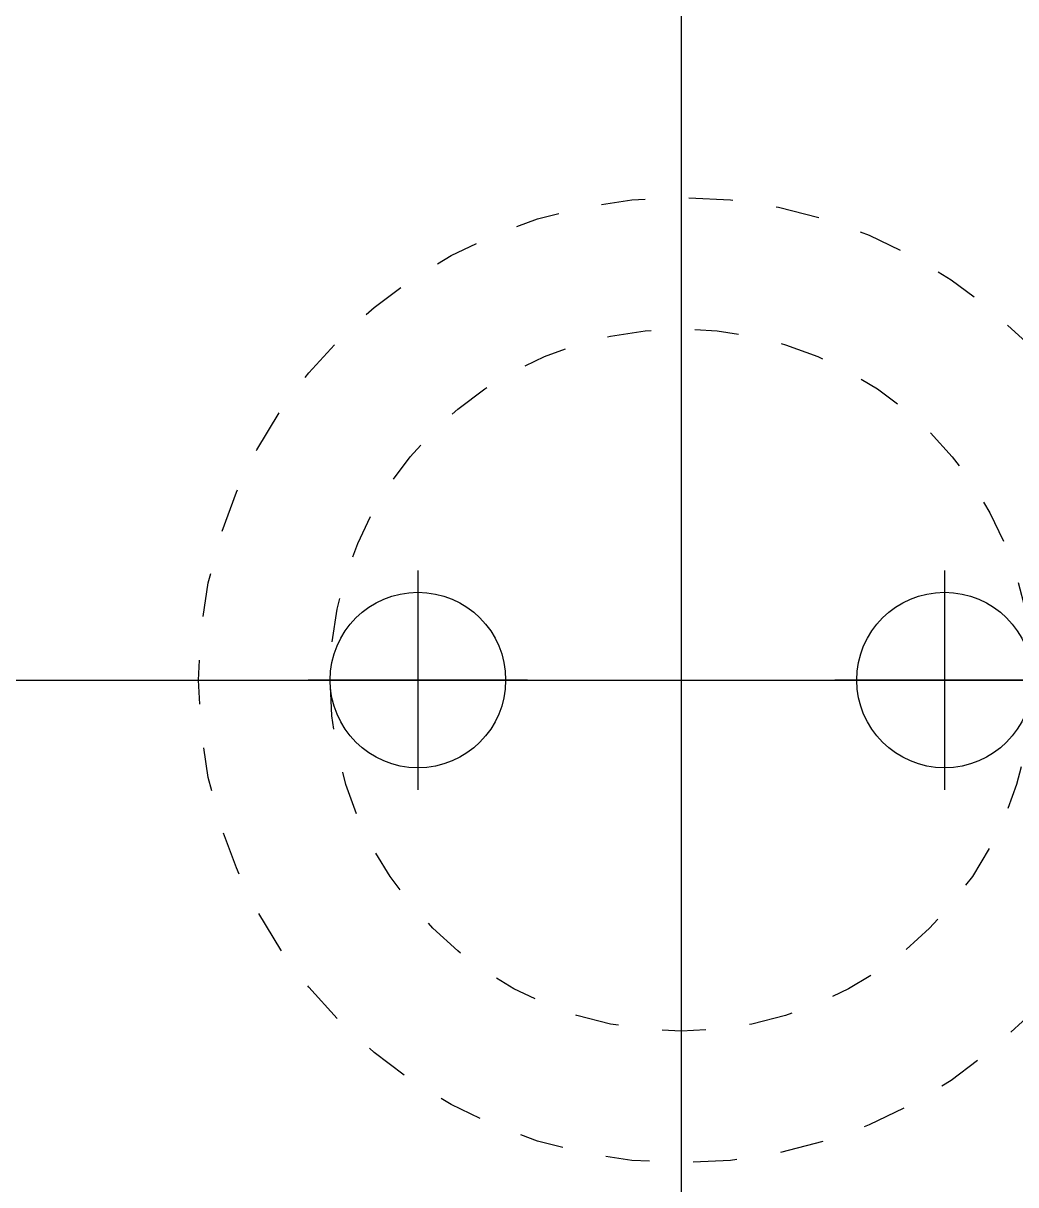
# Model space of a CAD drawing. Header units: millimetres. Extents: x 569 to 667, y -103 to 12.
# Drawn here: x 625.699 to 627.961, y -94.004 to -91.357 of the extents above; entities that cross this region are included whole.
import ezdxf

# ---------------------------------------------------------------- set-up
doc = ezdxf.new("R2010")
doc.units = ezdxf.units.MM
doc.header["$LTSCALE"] = 0.0003
doc.linetypes.add('HIDDEN', pattern=[9.525, 6.35, -3.175])
for name, color, linetype in [('RE-DADO', 130, 'Continuous'), ('RE-PROYECCION', 252, 'HIDDEN'), ('SIM-ACHURADO', 8, 'Continuous'), ('SIM-COTAS', 1, 'Continuous')]:
    doc.layers.add(name, color=color, linetype=linetype)

# ---------------------------------------------------------------- blocks, each defined once
blk = doc.blocks.new('PILOTE-2')
at = {"layer": 'SIM-ACHURADO', "transparency": 33554687}
for points in [[(0, 0.25), (0, -0.25)], [(0.25, 0), (-0.25, 0)]]:
    blk.add_lwpolyline(points, dxfattribs=at)
blk.add_circle((0, 0), 0.2, dxfattribs=at)
blk = doc.blocks.new('DADO 14')
at = {"layer": 'SIM-ACHURADO', "transparency": 33554687}
for p, q in [((0, 2.8281), (0, -3.0498)), ((-2.8225, 0.0001), (2.964, 0.0001))]:
    blk.add_line(p, q, dxfattribs=at)
for p in [(-0.6, 0), (0.6, 0)]:
    blk.add_blockref('PILOTE-2', p, dxfattribs=at)
blk = doc.blocks.new('enciente')
at = {"layer": 'SIM-ACHURADO', "transparency": 33554687}
h = blk.add_hatch(dxfattribs=at)
h.set_pattern_fill('AR-CONC', color=256, scale=0.0037)
h.paths.add_polyline_path([(651.4032, -89.2536), (644.2032, -89.2536), (644.2032, -96.4536), (651.4032, -96.4536)])
h.paths.add_polyline_path([(650.2032, -90.4536), (650.2032, -95.2536), (645.4032, -95.2536), (645.4032, -90.4536)], flags=16)
at = {"layer": 'RE-PROYECCION', "transparency": 33554687}
for radius in [1.1, 0.8]:
    blk.add_circle((647.8032, -92.8538), radius, dxfattribs=at)

msp = doc.modelspace()

# ---------------------------------------------------------------- block references
at = {"layer": 'RE-DADO', "transparency": 33554687}
msp.add_blockref('DADO 14', (627.1983, -92.8538), dxfattribs=at)
at = {"layer": 'SIM-COTAS', "transparency": 33554687}
msp.add_blockref('enciente', (-20.6049, 0), dxfattribs=at)

doc.saveas('drawing.dxf')
